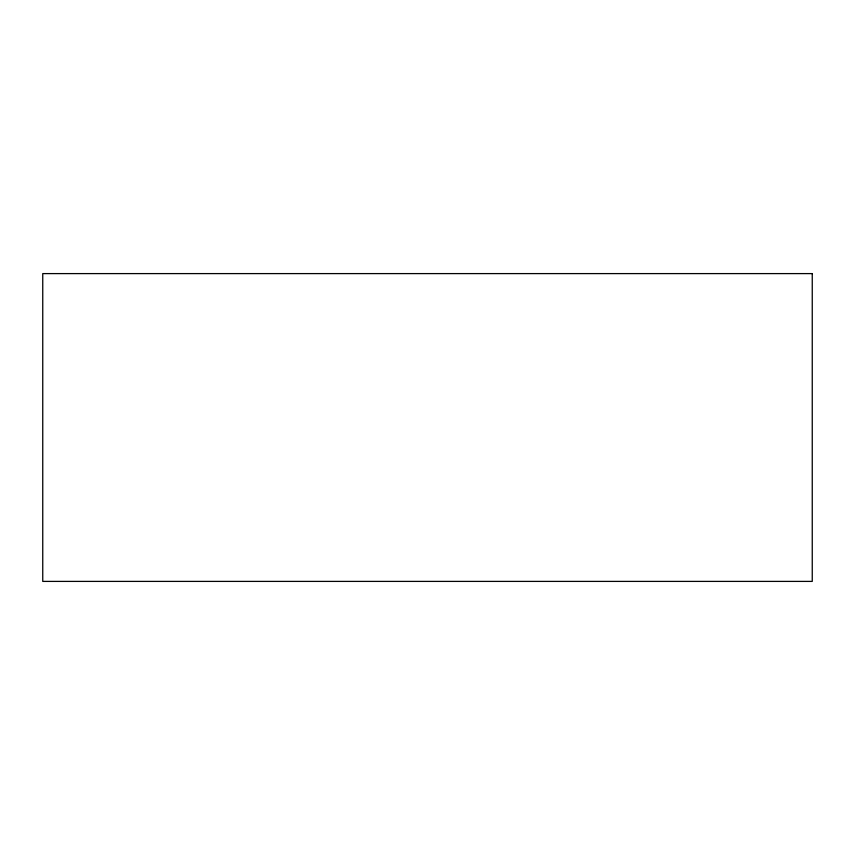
<?xml version="1.0" encoding="UTF-8"?>
<svg xmlns="http://www.w3.org/2000/svg" width="855" height="855" viewBox="0 0 855 855"><rect width="100%" height="100%" fill="white"/><g stroke="black" fill="none" stroke-linecap="round" stroke-linejoin="round"><path stroke-width="1.28" d="M812.25 273.6L42.75 273.6L42.75 581.4L812.25 581.4L812.25 273.6"/></g></svg>
